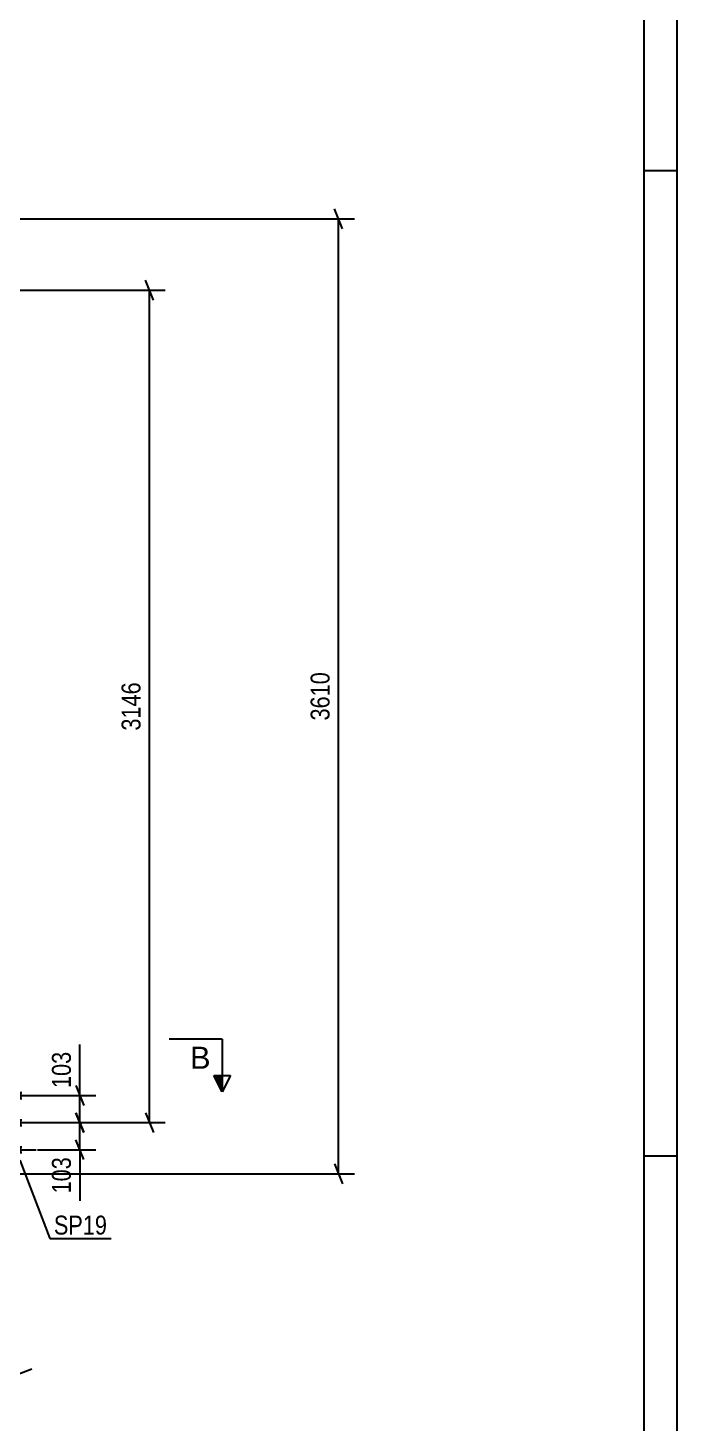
# Model space of a CAD drawing. Header units: millimetres. Extents: x -80 to 761, y -429 to 165.
# Drawn here: x 663.2 to 761.3, y -171.3 to 39.7 of the extents above; entities that cross this region are included whole.
import ezdxf

# ---------------------------------------------------------------- set-up
doc = ezdxf.new("R2010")
doc.units = ezdxf.units.MM
doc.styles.add('Arial', font='ARIAL.TTF', dxfattribs={"height": 0.2})
doc.styles.add('Arial Narrow', font='ARIALN.TTF', dxfattribs={"height": 0.2})

# ---------------------------------------------------------------- blocks, each defined once
blk = doc.blocks.new('Unknown-814185468-1133')
at = {"color": 5, "linetype": 'Continuous'}
for p, q in [((761.34, -428.95), (761.34, 165.05)), ((756.34, -423.95), (756.34, 160.05)), ((761.34, 18.05), (756.34, 18.05)), ((761.34, -130.95), (756.34, -130.95))]:
    blk.add_line(p, q, dxfattribs=at)
blk = doc.blocks.new('Bolt-814185468-3975 - 3674')
at = {"linetype": 'Continuous'}
for points in [[(662.23, -122.2), (662.23, -121.32), (661.59, -121.32), (661.59, -122.2)], [(662.23, -122.2), (662.23, -121.32), (661.59, -121.32), (661.59, -122.2)], [(662.23, -122.2), (662.23, -121.32), (661.59, -121.32), (661.59, -122.2)], [(662.23, -126.3), (662.23, -125.42), (661.59, -125.42), (661.59, -126.3)], [(662.23, -126.3), (662.23, -125.42), (661.59, -125.42), (661.59, -126.3)], [(662.23, -130.4), (662.23, -129.52), (661.59, -129.52), (661.59, -130.4)], [(662.23, -130.4), (662.23, -129.52), (661.59, -129.52), (661.59, -130.4)], [(662.23, -130.4), (662.23, -129.52), (661.59, -129.52), (661.59, -130.4)]]:
    blk.add_hatch(color=1, dxfattribs=at).paths.add_polyline_path(points)
at = {"color": 1, "linetype": 'Continuous'}
for p, q in [((661.07, -121.76), (664.39, -121.76)), ((661.07, -121.76), (664.39, -121.76)), ((661.07, -121.76), (664.39, -121.76)), ((661.59, -121.32), (662.23, -121.32)), ((661.59, -121.32), (662.23, -121.32)), ((661.59, -121.32), (662.23, -121.32)), ((661.59, -122.2), (662.23, -122.2)), ((661.59, -122.2), (662.23, -122.2)), ((661.59, -122.2), (662.23, -122.2)), ((661.07, -125.86), (664.39, -125.86)), ((661.07, -125.86), (664.39, -125.86)), ((661.59, -125.42), (662.23, -125.42)), ((661.59, -125.42), (662.23, -125.42)), ((661.59, -126.3), (662.23, -126.3)), ((661.59, -126.3), (662.23, -126.3)), ((661.07, -129.96), (664.39, -129.96)), ((661.07, -129.96), (664.39, -129.96)), ((661.07, -129.96), (664.39, -129.96)), ((661.59, -129.52), (662.23, -129.52)), ((661.59, -129.52), (662.23, -129.52)), ((661.59, -129.52), (662.23, -129.52)), ((661.59, -130.4), (662.23, -130.4)), ((661.59, -130.4), (662.23, -130.4)), ((661.59, -130.4), (662.23, -130.4))]:
    blk.add_line(p, q, dxfattribs=at)
blk = doc.blocks.new('StraightDimension-814185468-5009 - 3674')
at = {"color": 7, "linetype": 'Continuous'}
for p, q in [((663.23, -121.76), (673.41, -121.76)), ((670.41, -120.26), (671.61, -123.26)), ((671.01, -125.86), (671.01, -121.76)), ((671.61, -127.36), (670.41, -124.36)), ((663.23, -125.86), (673.41, -125.86))]:
    blk.add_line(p, q, dxfattribs=at)
at = {"color": 0}
blk.add_wipeout([(670.26, -114.55), (666.06, -114.55), (666.06, -121.23), (670.26, -121.23)], dxfattribs=at)
at = {"color": 7, "linetype": 'Continuous'}
blk.add_line((671.01, -121.76), (671.01, -114.03), dxfattribs=at)
blk.add_line((671.01, -121.76), (671.01, -114.03), dxfattribs=at)
at = {"color": 3, "style": 'Arial Narrow'}
blk.add_text('103', height=2.863, rotation=90.0002, dxfattribs=at).set_placement((669.66, -120.63))
blk = doc.blocks.new('StraightDimension-814185468-5001 - 3674')
at = {"color": 7, "linetype": 'Continuous'}
for p, q in [((670.41, -124.36), (671.61, -127.36)), ((663.23, -125.86), (673.41, -125.86)), ((671.01, -129.96), (671.01, -125.86)), ((671.61, -131.46), (670.41, -128.46)), ((664.63, -129.96), (673.41, -129.96))]:
    blk.add_line(p, q, dxfattribs=at)
at = {"color": 0}
blk.add_wipeout([(670.26, -130.48), (666.06, -130.48), (666.06, -137.17), (670.26, -137.17)], dxfattribs=at)
at = {"color": 7, "linetype": 'Continuous'}
blk.add_line((671.01, -129.96), (671.01, -137.69), dxfattribs=at)
blk.add_line((671.01, -129.96), (671.01, -137.69), dxfattribs=at)
at = {"color": 3, "style": 'Arial Narrow'}
blk.add_text('103', height=2.863, rotation=90.0002, dxfattribs=at).set_placement((669.66, -136.57))
blk = doc.blocks.new('StraightDimension-814185468-9713 - 3674')
at = {"color": 7, "linetype": 'Continuous'}
for p, q in [((638.33, 10.8), (712.53, 10.8)), ((710.73, 9.3), (709.53, 12.3)), ((710.13, -133.6), (710.13, 10.8)), ((709.53, -132.1), (710.73, -135.1)), ((552.17, -133.6), (712.53, -133.6))]:
    blk.add_line(p, q, dxfattribs=at)
at = {"color": 0}
blk.add_wipeout([(709.38, -57.15), (705.18, -57.15), (705.18, -65.66), (709.38, -65.66)], dxfattribs=at)
at = {"color": 3, "style": 'Arial Narrow'}
blk.add_text('3610', height=2.863, rotation=90.0002, dxfattribs=at).set_placement((708.78, -65.06))
blk = doc.blocks.new('StraightDimension-814185468-4429 - 3674')
at = {"color": 7, "linetype": 'Continuous'}
for p, q in [((641.61, 0), (683.94, 0)), ((682.14, -1.5), (680.94, 1.5)), ((681.54, -125.86), (681.54, 0)), ((680.94, -124.36), (682.14, -127.36)), ((663.23, -125.86), (683.94, -125.86))]:
    blk.add_line(p, q, dxfattribs=at)
at = {"color": 0}
blk.add_wipeout([(680.79, -58.67), (676.59, -58.67), (676.59, -67.19), (680.79, -67.19)], dxfattribs=at)
at = {"color": 3, "style": 'Arial Narrow'}
blk.add_text('3146', height=2.863, rotation=90.0002, dxfattribs=at).set_placement((680.19, -66.59))
blk = doc.blocks.new('StraightDimension-814185468-4713 - 3674')
at = {"color": 7, "linetype": 'Continuous'}
blk.add_line((660.73, -164.27), (663.73, -163.07), dxfattribs=at)
blk = doc.blocks.new('Mark-814185468-3920 - 3674')
at = {"color": 0}
blk.add_wipeout([(675.13, -142.79), (675.13, -139.79), (667.09, -139.79), (667.09, -142.79)], dxfattribs=at)
blk.add_wipeout([(675.13, -142.79), (675.13, -139.79), (667.09, -139.79), (667.09, -142.79)], dxfattribs=at)
at = {"color": 30, "linetype": 'Continuous'}
for p, q in [((661.95, -131.56), (666.49, -143.39)), ((666.49, -143.39), (675.73, -143.39))]:
    blk.add_line(p, q, dxfattribs=at)
at = {"color": 3, "style": 'Arial Narrow'}
blk.add_text('SP19', height=2.863, dxfattribs=at).set_placement((667.09, -142.79))
blk = doc.blocks.new('SectionMark-814185468-5299 - 3674')
at = {"color": 6, "linetype": 'Continuous'}
for p in [(692.53, -113.22), (693.78, -118.72)]:
    blk.add_line(p, (692.53, -121.22), dxfattribs=at)
at = {"color": 0, "linetype": 'Continuous'}
blk.add_wipeout([(690.78, -117.72), (690.78, -114.22), (687.67, -114.22), (687.67, -117.72)], dxfattribs=at)
at = {"linetype": 'Continuous'}
blk.add_hatch(color=6, dxfattribs=at).paths.add_polyline_path([(691.28, -118.72), (692.53, -118.72), (692.53, -121.22)])
at = {"color": 6, "linetype": 'Continuous'}
for p, q in [((692.53, -113.22), (684.53, -113.22)), ((691.28, -118.72), (693.78, -118.72)), ((692.53, -121.22), (691.28, -118.72))]:
    blk.add_line(p, q, dxfattribs=at)
at = {"color": 3, "linetype": 'Continuous', "style": 'Arial'}
blk.add_text('B', height=3.34, dxfattribs=at).set_placement((687.67, -117.72))

msp = doc.modelspace()

# ---------------------------------------------------------------- block references
for name in ['Unknown-814185468-1133', 'Bolt-814185468-3975 - 3674']:
    msp.add_blockref(name, (0, 0))

# ---------------------------------------------------------------- next in the draw order: block references
msp.add_blockref('StraightDimension-814185468-5009 - 3674', (0, 0))

# ---------------------------------------------------------------- next in the draw order: block references
msp.add_blockref('StraightDimension-814185468-5001 - 3674', (0, 0))

# ---------------------------------------------------------------- next in the draw order: block references
msp.add_blockref('StraightDimension-814185468-9713 - 3674', (0, 0))

# ---------------------------------------------------------------- next in the draw order: block references
msp.add_blockref('StraightDimension-814185468-4429 - 3674', (0, 0))

# ---------------------------------------------------------------- next in the draw order: block references
msp.add_blockref('StraightDimension-814185468-4713 - 3674', (0, 0))

# ---------------------------------------------------------------- next in the draw order: block references
for name in ['SectionMark-814185468-5299 - 3674', 'Mark-814185468-3920 - 3674']:
    msp.add_blockref(name, (0, 0))

doc.saveas('drawing.dxf')
